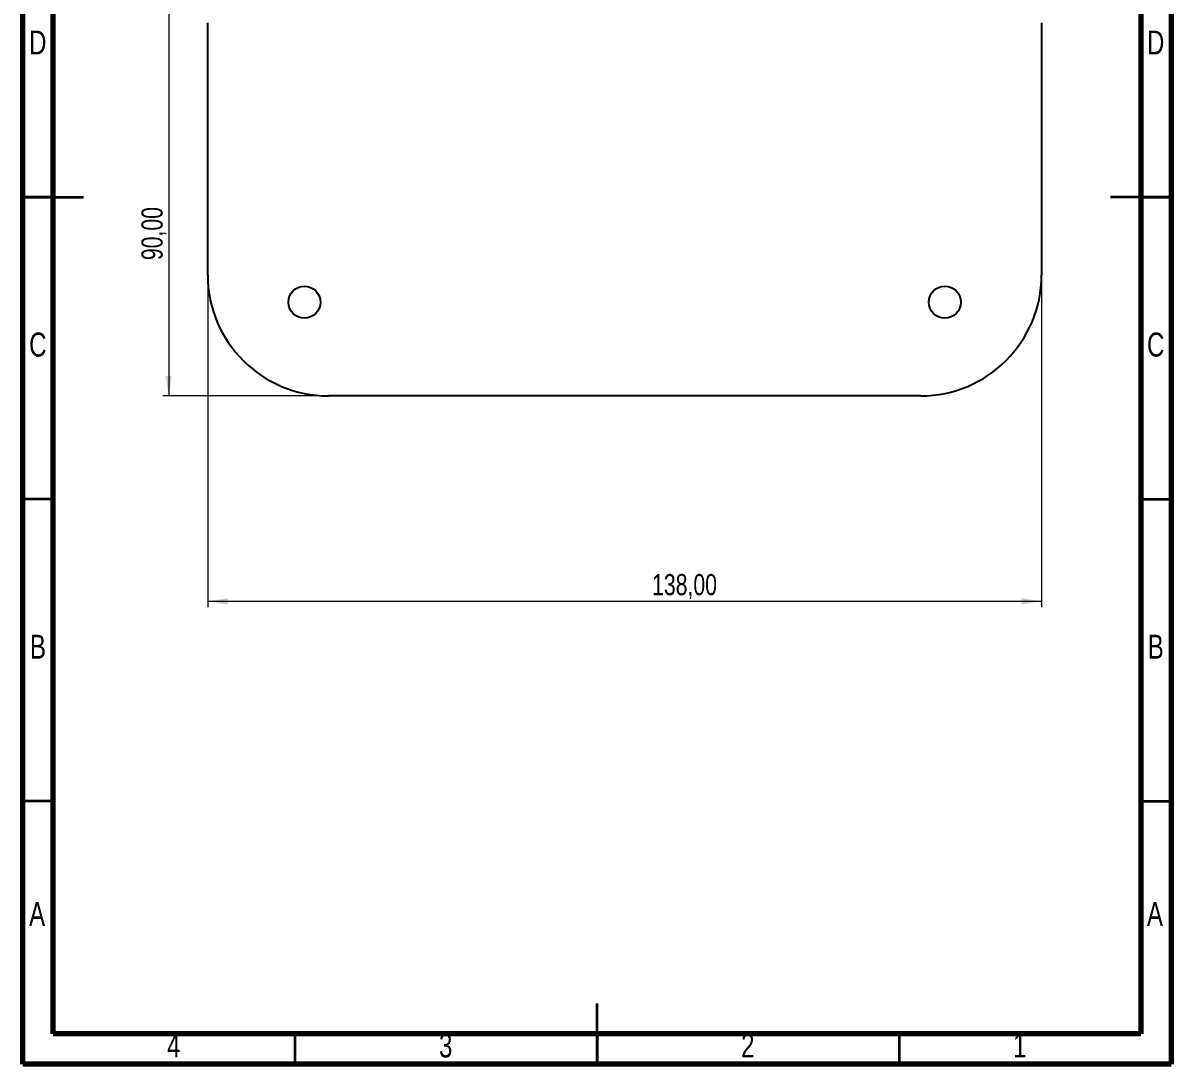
# Model space of a CAD drawing. Header units: millimetres. Extents: x 15 to 205, y 5 to 292.
# Drawn here: x 15 to 205, y 5 to 177.3 of the extents above; entities that cross this region are included whole.
import ezdxf

# ---------------------------------------------------------------- set-up
doc = ezdxf.new("R2010")
doc.units = ezdxf.units.MM
doc.styles.add('SLDTEXTSTYLE0', font='TXT', dxfattribs={"width": 0.75})
doc.dimstyles.new('SLDDIMSTYLE0', dxfattribs={"dimtxt": 3.5, "dimasz": 3.302, "dimexe": 0, "dimexo": 0.0625, "dimgap": 0.875, "dimtad": 1, "dimrnd": 1e-09, "dimzin": 12, "dimdsep": 46, "dimtxsty": 'SLDTEXTSTYLE0', "dimsah": 1, "dimcen": 0.09, "dimadec": 0, "dimazin": 3, "dimtfac": 1, "dimtofl": 0, "dimtmove": 0, "dimatfit": 3, "dimfxl": 0, "dimfrac": 2, "dimtolj": 1, "dimtzin": 12, "dimarcsym": 0})

# ---------------------------------------------------------------- blocks, each defined once
blk = doc.blocks.new('_D')
at = {"color": 7, "linetype": 'Continuous', "lineweight": 0}
for p, q in [((72.85, 205.59), (38.12, 205.59)), ((39.12, 205.59), (39.12, 115.59)), ((64.57, 115.59), (38.12, 115.59))]:
    blk.add_line(p, q, dxfattribs=at)
at = {"color": 7, "linetype": 'Continuous', "lineweight": 18}
for points in [[(39.12, 205.59), (38.61, 202.29), (39.62, 202.29)], [(39.12, 115.59), (39.62, 118.9), (38.61, 118.9)]]:
    blk.add_solid(points, dxfattribs=at)
at = {"color": 7, "linetype": 'Continuous', "lineweight": 18, "insert": (34.61, 138.06), "char_height": 3.5, "attachment_point": 1, "rotation": 90, "style": 'SLDTEXTSTYLE0'}
blk.add_mtext('90,00', dxfattribs=at)
blk = doc.blocks.new('_D_1')
at = {"color": 7, "linetype": 'Continuous', "lineweight": 0}
for p, q in [((45.57, 134.59), (45.57, 80.59)), ((183.57, 134.59), (183.57, 80.59)), ((45.57, 81.59), (183.57, 81.59))]:
    blk.add_line(p, q, dxfattribs=at)
at = {"color": 7, "linetype": 'Continuous', "lineweight": 18}
for points in [[(45.57, 81.59), (48.87, 81.09), (48.87, 82.1)], [(183.57, 81.59), (180.27, 82.1), (180.27, 81.09)]]:
    blk.add_solid(points, dxfattribs=at)
at = {"color": 7, "linetype": 'Continuous', "lineweight": 18, "insert": (119.12, 86.1), "char_height": 3.5, "attachment_point": 1, "style": 'SLDTEXTSTYLE0'}
blk.add_mtext('138,00', dxfattribs=at)

msp = doc.modelspace()

# ---------------------------------------------------------------- linework, layer by layer
at = {"color": 7, "linetype": 'Continuous', "lineweight": 70}
for p, q in [((15, 5), (15, 292)), ((205, 292), (205, 5)), ((20, 10), (20, 287)), ((200, 287), (200, 10)), ((200, 10), (20, 10)), ((205, 5), (15, 5))]:
    msp.add_line(p, q, dxfattribs=at)
at = {"color": 7, "linetype": 'Continuous', "lineweight": 25}
for p, q in [((45.571, 135.593), (45.571, 177.309)), ((183.571, 177.309), (183.571, 135.593)), ((163.571, 115.593), (65.571, 115.593))]:
    msp.add_line(p, q, dxfattribs=at)
at = {"color": 7, "linetype": 'Continuous', "lineweight": 35}
for p, q in [((14.999, 148.5), (25.001, 148.5)), ((20, 148.5), (15, 148.5)), ((205.001, 148.5), (194.999, 148.5)), ((200, 148.5), (205, 148.5)), ((20, 98.5), (15, 98.5)), ((200, 98.5), (205, 98.5)), ((20, 48.5), (15, 48.5)), ((200, 48.5), (205, 48.5)), ((110, 4.999), (110, 15.001)), ((60, 10), (60, 5)), ((110, 10), (110, 5)), ((160, 10), (160, 5))]:
    msp.add_line(p, q, dxfattribs=at)
at = {"color": 7, "linetype": 'Continuous', "lineweight": 25}
for centre in [(61.571, 131.093), (167.571, 131.093)]:
    msp.add_circle(centre, 2.65, dxfattribs=at)
for centre, start, end in [((65.571, 135.593), 180, 270), ((163.571, 135.593), 270, 0)]:
    msp.add_arc(centre, 20, start, end, dxfattribs=at)

# ---------------------------------------------------------------- texts
at = {"color": 7, "linetype": 'Continuous', "lineweight": 0, "char_height": 3.969, "attachment_point": 2, "style": 'SLDTEXTSTYLE0'}
for s, insert in [('D', (17.453, 176.06)), ('D', (202.453, 176.06)), ('C', (17.459, 126.06)), ('C', (202.459, 126.06)), ('B', (17.471, 76.06)), ('B', (202.471, 76.06)), ('A', (17.34, 31.81)), ('A', (202.34, 31.81)), ('4', (39.96, 10.06)), ('3', (84.96, 10.06)), ('2', (134.96, 10.06)), ('1', (179.96, 10.06))]:
    msp.add_mtext(s, dxfattribs=dict(at, insert=insert))

# ---------------------------------------------------------------- dimensions: what is measured, and where the dimension line sits
at = {"color": 7, "linetype": 'Continuous', "lineweight": 18}
dim = msp.add_linear_dim(base=(39.117, 115.593), p1=(73.855, 205.593), p2=(65.571, 115.593), angle=90, dimstyle='SLDDIMSTYLE0', dxfattribs=at)
dim.commit()
dim.dimension.update_dxf_attribs({"geometry": '_D', "text_midpoint": (39.117, 143.88), "dimtype": 160})
dim = msp.add_linear_dim(base=(183.571, 81.593), p1=(45.571, 135.593), p2=(183.571, 135.593), dimstyle='SLDDIMSTYLE0', dxfattribs=at)
dim.commit()
dim.dimension.update_dxf_attribs({"geometry": '_D_1', "text_midpoint": (126.237, 81.593), "dimtype": 160})

doc.saveas('drawing.dxf')
